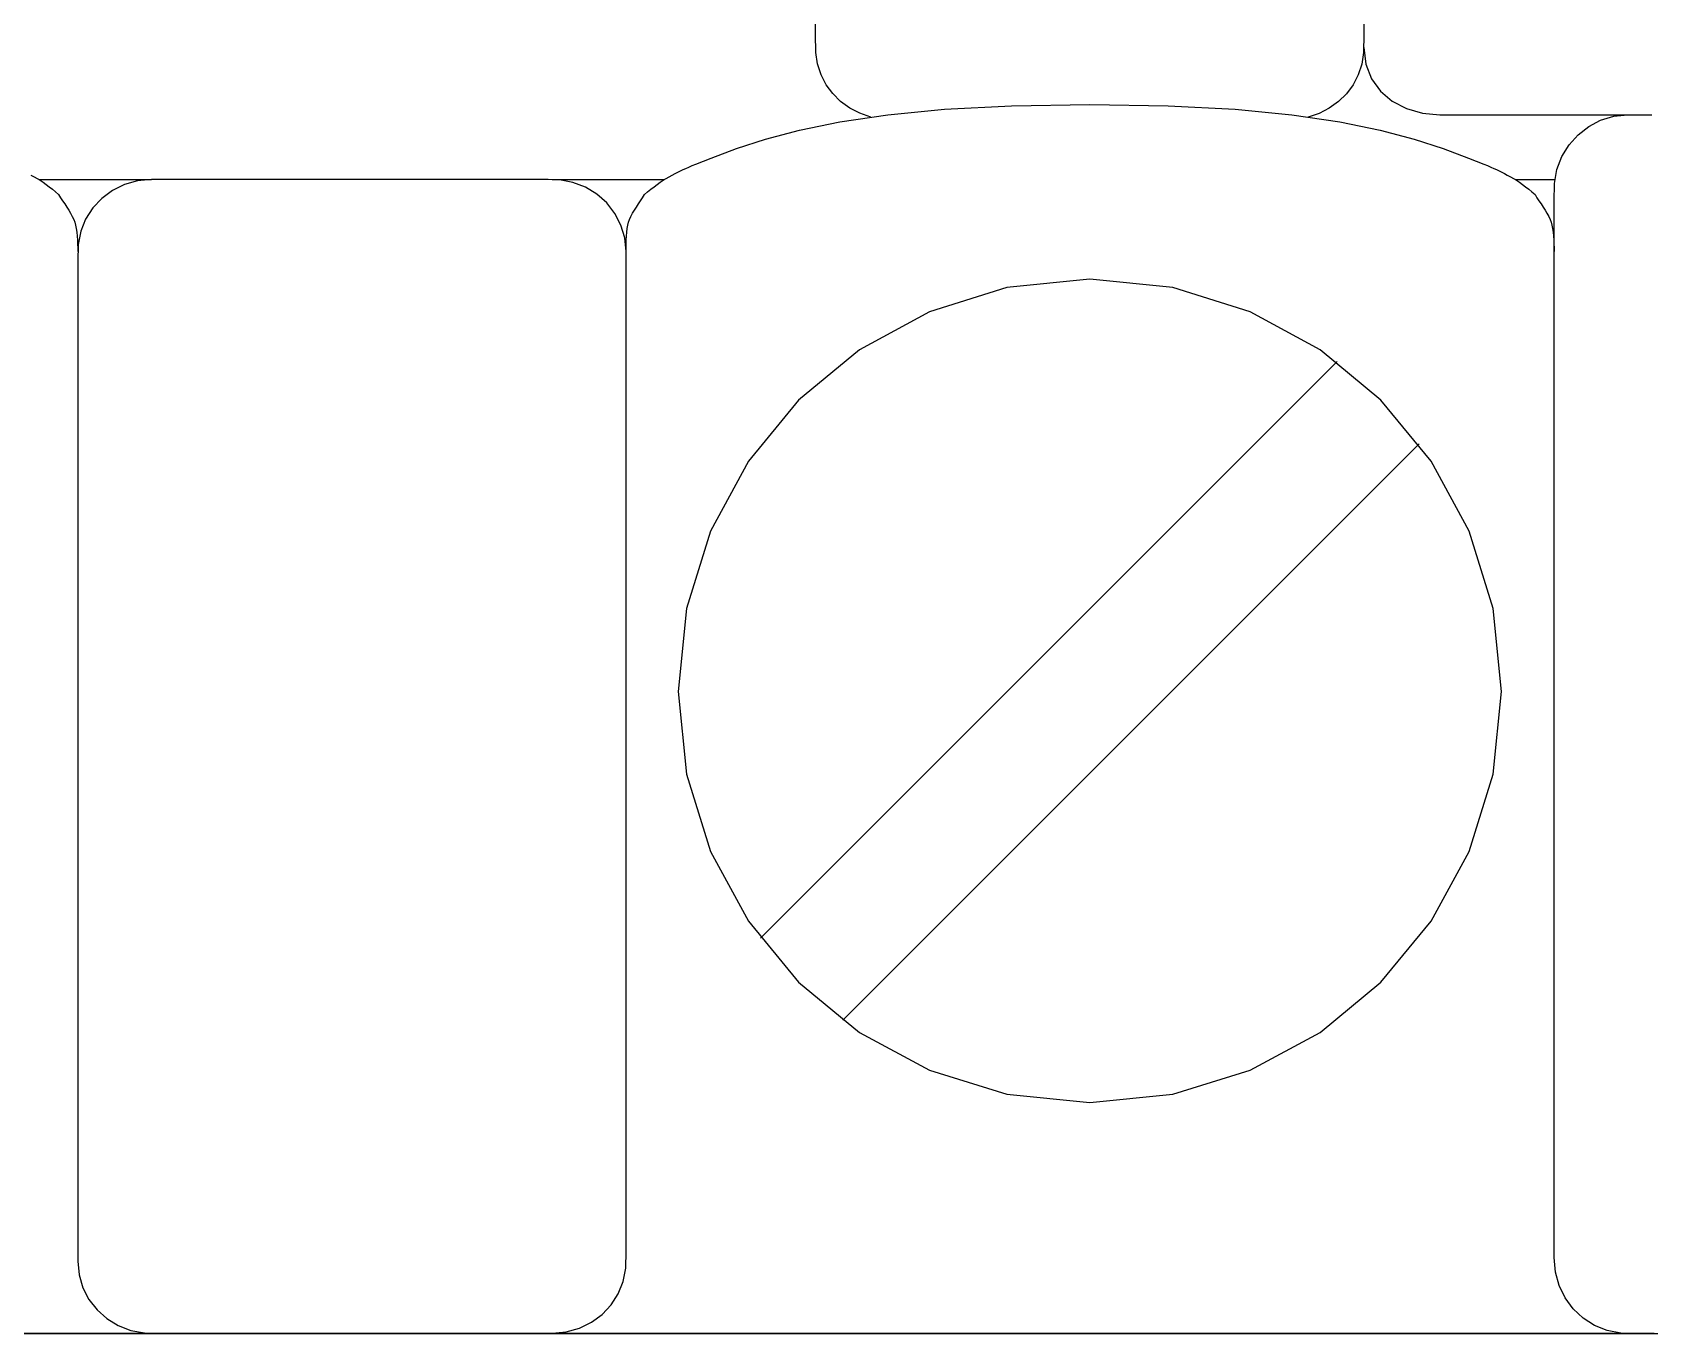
# Model space of a CAD drawing. Extents: x 1 to 47.7, y 0.2 to 35.
# Drawn here: x 30.941 to 31.599, y 9.221 to 9.75 of the extents above; entities that cross this region are included whole.
import ezdxf

# ---------------------------------------------------------------- set-up
doc = ezdxf.new("R2010")
doc.units = 0
doc.header["$MEASUREMENT"] = 0
for name, color, linetype in [('7_1__EMPTY_IO_BOARD_POSITI', 7, 'CONTINUOUS'), ('7_2___8__INDEPENDENT_INPUT', 7, 'CONTINUOUS'), ('7_3___8__OPTOISO_INDEPENDE', 7, 'CONTINUOUS'), ('7_4___24__OPTOISO_INDEPEND', 7, 'CONTINUOUS'), ('7_5___8__INDEPENDENT_INPUT', 7, 'CONTINUOUS'), ('7_6____8__INDEPENDENT_INPU', 7, 'CONTINUOUS'), ('7_7____8__OPTOISO_INDEPEND', 7, 'CONTINUOUS'), ('7_8____8__OPTOISO_INDEPEND', 7, 'CONTINUOUS')]:
    doc.layers.add(name, color=color, linetype=linetype)

msp = doc.modelspace()

# ---------------------------------------------------------------- linework, layer by layer
at = {"layer": '7_1__EMPTY_IO_BOARD_POSITI'}
msp.add_lwpolyline([(31.59914, 9.2212), (31.5565, 9.2212), (31.50965, 9.2212), (31.45876, 9.2212), (31.40398, 9.2212), (31.34547, 9.2212), (31.28336, 9.2212), (31.21783, 9.2212), (31.14901, 9.2212), (31.07707, 9.2212), (31.00216, 9.2212), (30.92443, 9.2212), (30.84403, 9.2212), (30.76111, 9.2212), (30.67583, 9.2212), (30.58835, 9.2212), (30.49881, 9.2212), (30.40737, 9.2212), (30.2194, 9.2212), (30.02565, 9.2212), (29.82736, 9.2212), (29.62574, 9.2212), (29.21744, 9.2212), (28.81054, 9.2212)], dxfattribs=at)
at = {"layer": '7_2___8__INDEPENDENT_INPUT'}
for points in [[(31.28195, 9.71544), (31.27751, 9.71694), (31.27342, 9.71906), (31.26974, 9.72174), (31.26653, 9.72494), (31.26385, 9.72858), (31.26176, 9.73261), (31.26032, 9.73698), (31.2596, 9.74161), (31.25953, 9.7491), (31.25953, 9.78134)], [(31.48238, 9.78134), (31.48238, 9.7491), (31.4823, 9.7416), (31.48158, 9.73694), (31.48013, 9.73256), (31.47802, 9.72852), (31.47531, 9.72487), (31.47206, 9.72168), (31.46834, 9.71901), (31.46421, 9.71691), (31.45973, 9.71544)], [(31.48238, 9.74369), (31.48319, 9.73693), (31.48552, 9.73098), (31.48916, 9.72592), (31.49394, 9.72184), (31.49967, 9.71883), (31.50617, 9.71696), (31.51325, 9.71632), (31.51749, 9.71632), (31.52841, 9.71632), (31.54334, 9.71632), (31.55961, 9.71632), (31.57454, 9.71632), (31.58546, 9.71632), (31.58969, 9.71632)], [(31.18253, 9.66077), (31.18254, 9.66227), (31.18256, 9.66384), (31.18261, 9.66544), (31.18269, 9.66704), (31.18281, 9.6686), (31.18298, 9.67009), (31.18321, 9.67146), (31.1835, 9.67268), (31.18392, 9.67383), (31.18452, 9.67507), (31.18521, 9.67633), (31.18596, 9.67759), (31.18677, 9.67886), (31.18761, 9.68013), (31.18845, 9.6814), (31.18928, 9.68266), (31.19007, 9.68391), (31.1913, 9.68506), (31.19261, 9.68613), (31.19389, 9.68712), (31.19515, 9.68805), (31.19639, 9.68892), (31.19762, 9.68973), (31.19885, 9.69048), (31.20008, 9.69119), (31.20132, 9.69186), (31.20249, 9.69247), (31.20358, 9.69303), (31.20464, 9.69356), (31.2057, 9.69407), (31.20681, 9.69458), (31.20801, 9.69511), (31.20934, 9.69567), (31.21084, 9.69629), (31.21715, 9.69877), (31.22743, 9.70258), (31.23922, 9.7064), (31.25304, 9.71006), (31.26942, 9.71342), (31.28888, 9.7163), (31.31195, 9.71856), (31.33915, 9.72004), (31.37101, 9.72056), (31.40287, 9.72004), (31.43007, 9.71856), (31.45314, 9.7163), (31.47259, 9.71342), (31.48897, 9.71006), (31.50279, 9.7064), (31.51457, 9.70258), (31.52485, 9.69877), (31.53117, 9.69629), (31.53267, 9.69567), (31.534, 9.69511), (31.53519, 9.69458), (31.5363, 9.69407), (31.53737, 9.69356), (31.53843, 9.69303), (31.53952, 9.69247), (31.54069, 9.69186), (31.54192, 9.69119), (31.54315, 9.69048), (31.54438, 9.68973), (31.54562, 9.68892), (31.54686, 9.68805), (31.54812, 9.68712), (31.5494, 9.68613), (31.55071, 9.68506), (31.55194, 9.68391), (31.55273, 9.68266), (31.55356, 9.6814), (31.5544, 9.68013), (31.55524, 9.67886), (31.55604, 9.67759), (31.5568, 9.67633), (31.55749, 9.67507), (31.55808, 9.67383), (31.55851, 9.67268), (31.55882, 9.67146), (31.55907, 9.67009), (31.55928, 9.6686), (31.55944, 9.66704), (31.55955, 9.66544), (31.55963, 9.66384), (31.55968, 9.66227), (31.55969, 9.66077)], [(31.6003, 9.22109), (31.5985, 9.22109), (31.5964, 9.22109), (31.59423, 9.22109), (31.59225, 9.22109), (31.59069, 9.22109), (31.58979, 9.22109), (31.58678, 9.22123), (31.58124, 9.22232), (31.57612, 9.22441), (31.57151, 9.22738), (31.56751, 9.23114), (31.56423, 9.23559), (31.56176, 9.24061), (31.56021, 9.24611), (31.55966, 9.25199), (31.55966, 9.26857), (31.55966, 9.31268), (31.55966, 9.37585), (31.55966, 9.4496), (31.55966, 9.52547), (31.55966, 9.59499), (31.55966, 9.64969), (31.55966, 9.6811), (31.5598, 9.6884), (31.56086, 9.6941), (31.56289, 9.69937), (31.56578, 9.70412), (31.56943, 9.70823), (31.57375, 9.71161), (31.57862, 9.71416), (31.58396, 9.71576), (31.58967, 9.71632), (31.59014, 9.71632), (31.5914, 9.71632), (31.5932, 9.71632), (31.59531, 9.71632), (31.59747, 9.71632), (31.59946, 9.71632)], [(30.94068, 9.69186), (30.94192, 9.69119), (30.94315, 9.69048), (30.94438, 9.68973), (30.94561, 9.68892), (30.94686, 9.68805), (30.94811, 9.68712), (30.9494, 9.68613), (30.95071, 9.68506), (30.95193, 9.68391), (30.95273, 9.68266), (30.95355, 9.6814), (30.9544, 9.68013), (30.95523, 9.67886), (30.95604, 9.67759), (30.9568, 9.67633), (30.95749, 9.67507), (30.95808, 9.67383), (30.9585, 9.67268), (30.95881, 9.67146), (30.95907, 9.67009), (30.95927, 9.6686), (30.95943, 9.66704), (30.95955, 9.66544), (30.95963, 9.66384), (30.95967, 9.66227), (30.95969, 9.66077)], [(30.94414, 9.69002), (30.98969, 9.69002)], [(31.15254, 9.69002), (31.19809, 9.69002)], [(31.5439, 9.69002), (31.55969, 9.69002)], [(31.23723, 9.38183), (31.4715, 9.6161)], [(31.27066, 9.34841), (31.50492, 9.58268)], [(28.9885, 9.22109), (29.2798, 9.22109), (29.57111, 9.22109), (29.85886, 9.22109), (30.00028, 9.22109), (30.13948, 9.22109), (30.276, 9.22109), (30.40941, 9.22109), (30.53925, 9.22109), (30.66509, 9.22109), (30.78646, 9.22109), (30.90295, 9.22109), (31.01408, 9.22109), (31.11943, 9.22109), (31.21854, 9.22109), (31.31096, 9.22109), (31.39627, 9.22109), (31.4361, 9.22109), (31.47399, 9.22109), (31.50988, 9.22109), (31.54371, 9.22109), (31.57542, 9.22109), (31.60496, 9.22109)]]:
    msp.add_lwpolyline(points, dxfattribs=at)
for points in [[(31.18253, 9.66077), (31.18199, 9.66634), (31.18044, 9.67154), (31.17797, 9.6763), (31.17468, 9.6805), (31.17069, 9.68406), (31.16608, 9.68688), (31.16096, 9.68885), (31.15543, 9.68988), (31.15092, 9.69002), (31.13912, 9.69002), (31.11857, 9.69002), (31.09245, 9.69002), (31.06394, 9.69002), (31.03623, 9.69002), (31.01249, 9.69002), (30.99592, 9.69002), (30.98969, 9.69002), (30.98399, 9.68949), (30.97865, 9.68798), (30.97377, 9.68557), (30.96946, 9.68237), (30.9658, 9.67848), (30.96291, 9.67398), (30.96088, 9.66899), (30.95982, 9.66359), (30.95969, 9.65668), (30.95969, 9.62695), (30.95969, 9.57518), (30.95969, 9.50938), (30.95969, 9.43756), (30.95969, 9.36775), (30.95969, 9.30796), (30.95969, 9.26621), (30.95969, 9.25051), (30.96023, 9.24495), (30.96178, 9.23974), (30.96426, 9.23499), (30.96754, 9.23078), (30.97154, 9.22722), (30.97615, 9.22441), (30.98127, 9.22243), (30.9868, 9.2214), (30.99131, 9.22127), (31.00311, 9.22127), (31.02367, 9.22127), (31.04979, 9.22127), (31.07829, 9.22127), (31.106, 9.22127), (31.12974, 9.22127), (31.14631, 9.22127), (31.15254, 9.22127), (31.15824, 9.22179), (31.16358, 9.22331), (31.16846, 9.22571), (31.17277, 9.22891), (31.17642, 9.23281), (31.17931, 9.2373), (31.18134, 9.24229), (31.1824, 9.24769), (31.18253, 9.2546), (31.18253, 9.28433), (31.18253, 9.3361), (31.18253, 9.4019), (31.18253, 9.47372), (31.18253, 9.54353), (31.18253, 9.60332), (31.18253, 9.64507)], [(31.20365, 9.48206), (31.20705, 9.44838), (31.2168, 9.41701), (31.23224, 9.38863), (31.25268, 9.36391), (31.27745, 9.34351), (31.30589, 9.32811), (31.33733, 9.31838), (31.37108, 9.31499), (31.40478, 9.31838), (31.43617, 9.32811), (31.46458, 9.34351), (31.48934, 9.36391), (31.50977, 9.38863), (31.52519, 9.41701), (31.53494, 9.44838), (31.53834, 9.48206), (31.53494, 9.51577), (31.52519, 9.54718), (31.50977, 9.57563), (31.48934, 9.60042), (31.46458, 9.62088), (31.43617, 9.63634), (31.40478, 9.64611), (31.37108, 9.64952), (31.33733, 9.64611), (31.30589, 9.63634), (31.27745, 9.62088), (31.25268, 9.60042), (31.23224, 9.57563), (31.2168, 9.54718), (31.20705, 9.51577)]]:
    msp.add_lwpolyline(points, close=True, dxfattribs=at)
at = {"layer": '7_3___8__OPTOISO_INDEPENDE'}
for points in [[(31.28195, 9.71544), (31.27751, 9.71694), (31.27342, 9.71906), (31.26974, 9.72174), (31.26653, 9.72494), (31.26385, 9.72858), (31.26176, 9.73261), (31.26032, 9.73698), (31.2596, 9.74161), (31.25953, 9.7491), (31.25953, 9.78134)], [(31.48238, 9.78134), (31.48238, 9.7491), (31.4823, 9.7416), (31.48158, 9.73694), (31.48013, 9.73256), (31.47802, 9.72852), (31.47531, 9.72487), (31.47206, 9.72168), (31.46834, 9.71901), (31.46421, 9.71691), (31.45973, 9.71544)], [(31.48238, 9.74369), (31.48319, 9.73693), (31.48552, 9.73098), (31.48916, 9.72592), (31.49394, 9.72184), (31.49967, 9.71883), (31.50617, 9.71696), (31.51325, 9.71632), (31.51749, 9.71632), (31.52841, 9.71632), (31.54334, 9.71632), (31.55961, 9.71632), (31.57454, 9.71632), (31.58546, 9.71632), (31.58969, 9.71632)], [(31.18253, 9.66077), (31.18254, 9.66227), (31.18256, 9.66384), (31.18261, 9.66544), (31.18269, 9.66704), (31.18281, 9.6686), (31.18298, 9.67009), (31.18321, 9.67146), (31.1835, 9.67268), (31.18392, 9.67383), (31.18452, 9.67507), (31.18521, 9.67633), (31.18596, 9.67759), (31.18677, 9.67886), (31.18761, 9.68013), (31.18845, 9.6814), (31.18928, 9.68266), (31.19007, 9.68391), (31.1913, 9.68506), (31.19261, 9.68613), (31.19389, 9.68712), (31.19515, 9.68805), (31.19639, 9.68892), (31.19762, 9.68973), (31.19885, 9.69048), (31.20008, 9.69119), (31.20132, 9.69186), (31.20249, 9.69247), (31.20358, 9.69303), (31.20464, 9.69356), (31.2057, 9.69407), (31.20681, 9.69458), (31.20801, 9.69511), (31.20934, 9.69567), (31.21084, 9.69629), (31.21715, 9.69877), (31.22743, 9.70258), (31.23922, 9.7064), (31.25304, 9.71006), (31.26942, 9.71342), (31.28888, 9.7163), (31.31195, 9.71856), (31.33915, 9.72004), (31.37101, 9.72056), (31.40287, 9.72004), (31.43007, 9.71856), (31.45314, 9.7163), (31.47259, 9.71342), (31.48897, 9.71006), (31.50279, 9.7064), (31.51457, 9.70258), (31.52485, 9.69877), (31.53117, 9.69629), (31.53267, 9.69567), (31.534, 9.69511), (31.53519, 9.69458), (31.5363, 9.69407), (31.53737, 9.69356), (31.53843, 9.69303), (31.53952, 9.69247), (31.54069, 9.69186), (31.54192, 9.69119), (31.54315, 9.69048), (31.54438, 9.68973), (31.54562, 9.68892), (31.54686, 9.68805), (31.54812, 9.68712), (31.5494, 9.68613), (31.55071, 9.68506), (31.55194, 9.68391), (31.55273, 9.68266), (31.55356, 9.6814), (31.5544, 9.68013), (31.55524, 9.67886), (31.55604, 9.67759), (31.5568, 9.67633), (31.55749, 9.67507), (31.55808, 9.67383), (31.55851, 9.67268), (31.55882, 9.67146), (31.55907, 9.67009), (31.55928, 9.6686), (31.55944, 9.66704), (31.55955, 9.66544), (31.55963, 9.66384), (31.55968, 9.66227), (31.55969, 9.66077)], [(31.6003, 9.22109), (31.5985, 9.22109), (31.5964, 9.22109), (31.59423, 9.22109), (31.59225, 9.22109), (31.59069, 9.22109), (31.58979, 9.22109), (31.58678, 9.22123), (31.58124, 9.22232), (31.57612, 9.22441), (31.57151, 9.22738), (31.56751, 9.23114), (31.56423, 9.23559), (31.56176, 9.24061), (31.56021, 9.24611), (31.55966, 9.25199), (31.55966, 9.26857), (31.55966, 9.31268), (31.55966, 9.37585), (31.55966, 9.4496), (31.55966, 9.52547), (31.55966, 9.59499), (31.55966, 9.64969), (31.55966, 9.6811), (31.5598, 9.6884), (31.56086, 9.6941), (31.56289, 9.69937), (31.56578, 9.70412), (31.56943, 9.70823), (31.57375, 9.71161), (31.57862, 9.71416), (31.58396, 9.71576), (31.58967, 9.71632), (31.59014, 9.71632), (31.5914, 9.71632), (31.5932, 9.71632), (31.59531, 9.71632), (31.59747, 9.71632), (31.59946, 9.71632)], [(30.94068, 9.69186), (30.94192, 9.69119), (30.94315, 9.69048), (30.94438, 9.68973), (30.94561, 9.68892), (30.94686, 9.68805), (30.94811, 9.68712), (30.9494, 9.68613), (30.95071, 9.68506), (30.95193, 9.68391), (30.95273, 9.68266), (30.95355, 9.6814), (30.9544, 9.68013), (30.95523, 9.67886), (30.95604, 9.67759), (30.9568, 9.67633), (30.95749, 9.67507), (30.95808, 9.67383), (30.9585, 9.67268), (30.95881, 9.67146), (30.95907, 9.67009), (30.95927, 9.6686), (30.95943, 9.66704), (30.95955, 9.66544), (30.95963, 9.66384), (30.95967, 9.66227), (30.95969, 9.66077)], [(30.94414, 9.69002), (30.98969, 9.69002)], [(31.15254, 9.69002), (31.19809, 9.69002)], [(31.5439, 9.69002), (31.55969, 9.69002)], [(31.23723, 9.38183), (31.4715, 9.6161)], [(31.27066, 9.34841), (31.50492, 9.58268)], [(28.9885, 9.22109), (29.2798, 9.22109), (29.57111, 9.22109), (29.85886, 9.22109), (30.00028, 9.22109), (30.13948, 9.22109), (30.276, 9.22109), (30.40941, 9.22109), (30.53925, 9.22109), (30.66509, 9.22109), (30.78646, 9.22109), (30.90295, 9.22109), (31.01408, 9.22109), (31.11943, 9.22109), (31.21854, 9.22109), (31.31096, 9.22109), (31.39627, 9.22109), (31.4361, 9.22109), (31.47399, 9.22109), (31.50988, 9.22109), (31.54371, 9.22109), (31.57542, 9.22109), (31.60496, 9.22109)]]:
    msp.add_lwpolyline(points, dxfattribs=at)
for points in [[(31.18253, 9.66077), (31.18199, 9.66634), (31.18044, 9.67154), (31.17797, 9.6763), (31.17468, 9.6805), (31.17069, 9.68406), (31.16608, 9.68688), (31.16096, 9.68885), (31.15543, 9.68988), (31.15092, 9.69002), (31.13912, 9.69002), (31.11857, 9.69002), (31.09245, 9.69002), (31.06394, 9.69002), (31.03623, 9.69002), (31.01249, 9.69002), (30.99592, 9.69002), (30.98969, 9.69002), (30.98399, 9.68949), (30.97865, 9.68798), (30.97377, 9.68557), (30.96946, 9.68237), (30.9658, 9.67848), (30.96291, 9.67398), (30.96088, 9.66899), (30.95982, 9.66359), (30.95969, 9.65668), (30.95969, 9.62695), (30.95969, 9.57518), (30.95969, 9.50938), (30.95969, 9.43756), (30.95969, 9.36775), (30.95969, 9.30796), (30.95969, 9.26621), (30.95969, 9.25051), (30.96023, 9.24495), (30.96178, 9.23974), (30.96426, 9.23499), (30.96754, 9.23078), (30.97154, 9.22722), (30.97615, 9.22441), (30.98127, 9.22243), (30.9868, 9.2214), (30.99131, 9.22127), (31.00311, 9.22127), (31.02367, 9.22127), (31.04979, 9.22127), (31.07829, 9.22127), (31.106, 9.22127), (31.12974, 9.22127), (31.14631, 9.22127), (31.15254, 9.22127), (31.15824, 9.22179), (31.16358, 9.22331), (31.16846, 9.22571), (31.17277, 9.22891), (31.17642, 9.23281), (31.17931, 9.2373), (31.18134, 9.24229), (31.1824, 9.24769), (31.18253, 9.2546), (31.18253, 9.28433), (31.18253, 9.3361), (31.18253, 9.4019), (31.18253, 9.47372), (31.18253, 9.54353), (31.18253, 9.60332), (31.18253, 9.64507)], [(31.20365, 9.48206), (31.20705, 9.44838), (31.2168, 9.41701), (31.23224, 9.38863), (31.25268, 9.36391), (31.27745, 9.34351), (31.30589, 9.32811), (31.33733, 9.31838), (31.37108, 9.31499), (31.40478, 9.31838), (31.43617, 9.32811), (31.46458, 9.34351), (31.48934, 9.36391), (31.50977, 9.38863), (31.52519, 9.41701), (31.53494, 9.44838), (31.53834, 9.48206), (31.53494, 9.51577), (31.52519, 9.54718), (31.50977, 9.57563), (31.48934, 9.60042), (31.46458, 9.62088), (31.43617, 9.63634), (31.40478, 9.64611), (31.37108, 9.64952), (31.33733, 9.64611), (31.30589, 9.63634), (31.27745, 9.62088), (31.25268, 9.60042), (31.23224, 9.57563), (31.2168, 9.54718), (31.20705, 9.51577)]]:
    msp.add_lwpolyline(points, close=True, dxfattribs=at)
at = {"layer": '7_4___24__OPTOISO_INDEPEND'}
for points in [[(31.28195, 9.71544), (31.27751, 9.71694), (31.27342, 9.71906), (31.26974, 9.72174), (31.26653, 9.72494), (31.26385, 9.72858), (31.26176, 9.73261), (31.26032, 9.73698), (31.2596, 9.74161), (31.25953, 9.7491), (31.25953, 9.78134)], [(31.48238, 9.78134), (31.48238, 9.7491), (31.4823, 9.7416), (31.48158, 9.73694), (31.48013, 9.73256), (31.47802, 9.72852), (31.47531, 9.72487), (31.47206, 9.72168), (31.46834, 9.71901), (31.46421, 9.71691), (31.45973, 9.71544)], [(31.48238, 9.74369), (31.48319, 9.73693), (31.48552, 9.73098), (31.48916, 9.72592), (31.49394, 9.72184), (31.49967, 9.71883), (31.50617, 9.71696), (31.51325, 9.71632), (31.51749, 9.71632), (31.52841, 9.71632), (31.54334, 9.71632), (31.55961, 9.71632), (31.57454, 9.71632), (31.58546, 9.71632), (31.58969, 9.71632)], [(31.18253, 9.66077), (31.18254, 9.66227), (31.18256, 9.66384), (31.18261, 9.66544), (31.18269, 9.66704), (31.18281, 9.6686), (31.18298, 9.67009), (31.18321, 9.67146), (31.1835, 9.67268), (31.18392, 9.67383), (31.18452, 9.67507), (31.18521, 9.67633), (31.18596, 9.67759), (31.18677, 9.67886), (31.18761, 9.68013), (31.18845, 9.6814), (31.18928, 9.68266), (31.19007, 9.68391), (31.1913, 9.68506), (31.19261, 9.68613), (31.19389, 9.68712), (31.19515, 9.68805), (31.19639, 9.68892), (31.19762, 9.68973), (31.19885, 9.69048), (31.20008, 9.69119), (31.20132, 9.69186), (31.20249, 9.69247), (31.20358, 9.69303), (31.20464, 9.69356), (31.2057, 9.69407), (31.20681, 9.69458), (31.20801, 9.69511), (31.20934, 9.69567), (31.21084, 9.69629), (31.21715, 9.69877), (31.22743, 9.70258), (31.23922, 9.7064), (31.25304, 9.71006), (31.26942, 9.71342), (31.28888, 9.7163), (31.31195, 9.71856), (31.33915, 9.72004), (31.37101, 9.72056), (31.40287, 9.72004), (31.43007, 9.71856), (31.45314, 9.7163), (31.47259, 9.71342), (31.48897, 9.71006), (31.50279, 9.7064), (31.51457, 9.70258), (31.52485, 9.69877), (31.53117, 9.69629), (31.53267, 9.69567), (31.534, 9.69511), (31.53519, 9.69458), (31.5363, 9.69407), (31.53737, 9.69356), (31.53843, 9.69303), (31.53952, 9.69247), (31.54069, 9.69186), (31.54192, 9.69119), (31.54315, 9.69048), (31.54438, 9.68973), (31.54562, 9.68892), (31.54686, 9.68805), (31.54812, 9.68712), (31.5494, 9.68613), (31.55071, 9.68506), (31.55194, 9.68391), (31.55273, 9.68266), (31.55356, 9.6814), (31.5544, 9.68013), (31.55524, 9.67886), (31.55604, 9.67759), (31.5568, 9.67633), (31.55749, 9.67507), (31.55808, 9.67383), (31.55851, 9.67268), (31.55882, 9.67146), (31.55907, 9.67009), (31.55928, 9.6686), (31.55944, 9.66704), (31.55955, 9.66544), (31.55963, 9.66384), (31.55968, 9.66227), (31.55969, 9.66077)], [(31.6003, 9.22109), (31.5985, 9.22109), (31.5964, 9.22109), (31.59423, 9.22109), (31.59225, 9.22109), (31.59069, 9.22109), (31.58979, 9.22109), (31.58678, 9.22123), (31.58124, 9.22232), (31.57612, 9.22441), (31.57151, 9.22738), (31.56751, 9.23114), (31.56423, 9.23559), (31.56176, 9.24061), (31.56021, 9.24611), (31.55966, 9.25199), (31.55966, 9.26857), (31.55966, 9.31268), (31.55966, 9.37585), (31.55966, 9.4496), (31.55966, 9.52547), (31.55966, 9.59499), (31.55966, 9.64969), (31.55966, 9.6811), (31.5598, 9.6884), (31.56086, 9.6941), (31.56289, 9.69937), (31.56578, 9.70412), (31.56943, 9.70823), (31.57375, 9.71161), (31.57862, 9.71416), (31.58396, 9.71576), (31.58967, 9.71632), (31.59014, 9.71632), (31.5914, 9.71632), (31.5932, 9.71632), (31.59531, 9.71632), (31.59747, 9.71632), (31.59946, 9.71632)], [(30.94068, 9.69186), (30.94192, 9.69119), (30.94315, 9.69048), (30.94438, 9.68973), (30.94561, 9.68892), (30.94686, 9.68805), (30.94811, 9.68712), (30.9494, 9.68613), (30.95071, 9.68506), (30.95193, 9.68391), (30.95273, 9.68266), (30.95355, 9.6814), (30.9544, 9.68013), (30.95523, 9.67886), (30.95604, 9.67759), (30.9568, 9.67633), (30.95749, 9.67507), (30.95808, 9.67383), (30.9585, 9.67268), (30.95881, 9.67146), (30.95907, 9.67009), (30.95927, 9.6686), (30.95943, 9.66704), (30.95955, 9.66544), (30.95963, 9.66384), (30.95967, 9.66227), (30.95969, 9.66077)], [(30.94414, 9.69002), (30.98969, 9.69002)], [(31.15254, 9.69002), (31.19809, 9.69002)], [(31.5439, 9.69002), (31.55969, 9.69002)], [(31.23723, 9.38183), (31.4715, 9.6161)], [(31.27066, 9.34841), (31.50492, 9.58268)], [(28.9885, 9.22109), (29.2798, 9.22109), (29.57111, 9.22109), (29.85886, 9.22109), (30.00028, 9.22109), (30.13948, 9.22109), (30.276, 9.22109), (30.40941, 9.22109), (30.53925, 9.22109), (30.66509, 9.22109), (30.78646, 9.22109), (30.90295, 9.22109), (31.01408, 9.22109), (31.11943, 9.22109), (31.21854, 9.22109), (31.31096, 9.22109), (31.39627, 9.22109), (31.4361, 9.22109), (31.47399, 9.22109), (31.50988, 9.22109), (31.54371, 9.22109), (31.57542, 9.22109), (31.60496, 9.22109)]]:
    msp.add_lwpolyline(points, dxfattribs=at)
for points in [[(31.18253, 9.66077), (31.18199, 9.66634), (31.18044, 9.67154), (31.17797, 9.6763), (31.17468, 9.6805), (31.17069, 9.68406), (31.16608, 9.68688), (31.16096, 9.68885), (31.15543, 9.68988), (31.15092, 9.69002), (31.13912, 9.69002), (31.11857, 9.69002), (31.09245, 9.69002), (31.06394, 9.69002), (31.03623, 9.69002), (31.01249, 9.69002), (30.99592, 9.69002), (30.98969, 9.69002), (30.98399, 9.68949), (30.97865, 9.68798), (30.97377, 9.68557), (30.96946, 9.68237), (30.9658, 9.67848), (30.96291, 9.67398), (30.96088, 9.66899), (30.95982, 9.66359), (30.95969, 9.65668), (30.95969, 9.62695), (30.95969, 9.57518), (30.95969, 9.50938), (30.95969, 9.43756), (30.95969, 9.36775), (30.95969, 9.30796), (30.95969, 9.26621), (30.95969, 9.25051), (30.96023, 9.24495), (30.96178, 9.23974), (30.96426, 9.23499), (30.96754, 9.23078), (30.97154, 9.22722), (30.97615, 9.22441), (30.98127, 9.22243), (30.9868, 9.2214), (30.99131, 9.22127), (31.00311, 9.22127), (31.02367, 9.22127), (31.04979, 9.22127), (31.07829, 9.22127), (31.106, 9.22127), (31.12974, 9.22127), (31.14631, 9.22127), (31.15254, 9.22127), (31.15824, 9.22179), (31.16358, 9.22331), (31.16846, 9.22571), (31.17277, 9.22891), (31.17642, 9.23281), (31.17931, 9.2373), (31.18134, 9.24229), (31.1824, 9.24769), (31.18253, 9.2546), (31.18253, 9.28433), (31.18253, 9.3361), (31.18253, 9.4019), (31.18253, 9.47372), (31.18253, 9.54353), (31.18253, 9.60332), (31.18253, 9.64507)], [(31.20365, 9.48206), (31.20705, 9.44838), (31.2168, 9.41701), (31.23224, 9.38863), (31.25268, 9.36391), (31.27745, 9.34351), (31.30589, 9.32811), (31.33733, 9.31838), (31.37108, 9.31499), (31.40478, 9.31838), (31.43617, 9.32811), (31.46458, 9.34351), (31.48934, 9.36391), (31.50977, 9.38863), (31.52519, 9.41701), (31.53494, 9.44838), (31.53834, 9.48206), (31.53494, 9.51577), (31.52519, 9.54718), (31.50977, 9.57563), (31.48934, 9.60042), (31.46458, 9.62088), (31.43617, 9.63634), (31.40478, 9.64611), (31.37108, 9.64952), (31.33733, 9.64611), (31.30589, 9.63634), (31.27745, 9.62088), (31.25268, 9.60042), (31.23224, 9.57563), (31.2168, 9.54718), (31.20705, 9.51577)]]:
    msp.add_lwpolyline(points, close=True, dxfattribs=at)
at = {"layer": '7_5___8__INDEPENDENT_INPUT'}
for points in [[(31.28195, 9.71544), (31.27751, 9.71694), (31.27342, 9.71906), (31.26974, 9.72174), (31.26653, 9.72494), (31.26385, 9.72858), (31.26176, 9.73261), (31.26032, 9.73698), (31.2596, 9.74161), (31.25953, 9.7491), (31.25953, 9.78134)], [(31.48238, 9.78134), (31.48238, 9.7491), (31.4823, 9.7416), (31.48158, 9.73694), (31.48013, 9.73256), (31.47802, 9.72852), (31.47531, 9.72487), (31.47206, 9.72168), (31.46834, 9.71901), (31.46421, 9.71691), (31.45973, 9.71544)], [(31.48238, 9.74369), (31.48319, 9.73693), (31.48552, 9.73098), (31.48916, 9.72592), (31.49394, 9.72184), (31.49967, 9.71883), (31.50617, 9.71696), (31.51325, 9.71632), (31.51749, 9.71632), (31.52841, 9.71632), (31.54334, 9.71632), (31.55961, 9.71632), (31.57454, 9.71632), (31.58546, 9.71632), (31.58969, 9.71632)], [(31.18253, 9.66077), (31.18254, 9.66227), (31.18256, 9.66384), (31.18261, 9.66544), (31.18269, 9.66704), (31.18281, 9.6686), (31.18298, 9.67009), (31.18321, 9.67146), (31.1835, 9.67268), (31.18392, 9.67383), (31.18452, 9.67507), (31.18521, 9.67633), (31.18596, 9.67759), (31.18677, 9.67886), (31.18761, 9.68013), (31.18845, 9.6814), (31.18928, 9.68266), (31.19007, 9.68391), (31.1913, 9.68506), (31.19261, 9.68613), (31.19389, 9.68712), (31.19515, 9.68805), (31.19639, 9.68892), (31.19762, 9.68973), (31.19885, 9.69048), (31.20008, 9.69119), (31.20132, 9.69186), (31.20249, 9.69247), (31.20358, 9.69303), (31.20464, 9.69356), (31.2057, 9.69407), (31.20681, 9.69458), (31.20801, 9.69511), (31.20934, 9.69567), (31.21084, 9.69629), (31.21715, 9.69877), (31.22743, 9.70258), (31.23922, 9.7064), (31.25304, 9.71006), (31.26942, 9.71342), (31.28888, 9.7163), (31.31195, 9.71856), (31.33915, 9.72004), (31.37101, 9.72056), (31.40287, 9.72004), (31.43007, 9.71856), (31.45314, 9.7163), (31.47259, 9.71342), (31.48897, 9.71006), (31.50279, 9.7064), (31.51457, 9.70258), (31.52485, 9.69877), (31.53117, 9.69629), (31.53267, 9.69567), (31.534, 9.69511), (31.53519, 9.69458), (31.5363, 9.69407), (31.53737, 9.69356), (31.53843, 9.69303), (31.53952, 9.69247), (31.54069, 9.69186), (31.54192, 9.69119), (31.54315, 9.69048), (31.54438, 9.68973), (31.54562, 9.68892), (31.54686, 9.68805), (31.54812, 9.68712), (31.5494, 9.68613), (31.55071, 9.68506), (31.55194, 9.68391), (31.55273, 9.68266), (31.55356, 9.6814), (31.5544, 9.68013), (31.55524, 9.67886), (31.55604, 9.67759), (31.5568, 9.67633), (31.55749, 9.67507), (31.55808, 9.67383), (31.55851, 9.67268), (31.55882, 9.67146), (31.55907, 9.67009), (31.55928, 9.6686), (31.55944, 9.66704), (31.55955, 9.66544), (31.55963, 9.66384), (31.55968, 9.66227), (31.55969, 9.66077)], [(31.6003, 9.22109), (31.5985, 9.22109), (31.5964, 9.22109), (31.59423, 9.22109), (31.59225, 9.22109), (31.59069, 9.22109), (31.58979, 9.22109), (31.58678, 9.22123), (31.58124, 9.22232), (31.57612, 9.22441), (31.57151, 9.22738), (31.56751, 9.23114), (31.56423, 9.23559), (31.56176, 9.24061), (31.56021, 9.24611), (31.55966, 9.25199), (31.55966, 9.26857), (31.55966, 9.31268), (31.55966, 9.37585), (31.55966, 9.4496), (31.55966, 9.52547), (31.55966, 9.59499), (31.55966, 9.64969), (31.55966, 9.6811), (31.5598, 9.6884), (31.56086, 9.6941), (31.56289, 9.69937), (31.56578, 9.70412), (31.56943, 9.70823), (31.57375, 9.71161), (31.57862, 9.71416), (31.58396, 9.71576), (31.58967, 9.71632), (31.59014, 9.71632), (31.5914, 9.71632), (31.5932, 9.71632), (31.59531, 9.71632), (31.59747, 9.71632), (31.59946, 9.71632)], [(30.94068, 9.69186), (30.94192, 9.69119), (30.94315, 9.69048), (30.94438, 9.68973), (30.94561, 9.68892), (30.94686, 9.68805), (30.94811, 9.68712), (30.9494, 9.68613), (30.95071, 9.68506), (30.95193, 9.68391), (30.95273, 9.68266), (30.95355, 9.6814), (30.9544, 9.68013), (30.95523, 9.67886), (30.95604, 9.67759), (30.9568, 9.67633), (30.95749, 9.67507), (30.95808, 9.67383), (30.9585, 9.67268), (30.95881, 9.67146), (30.95907, 9.67009), (30.95927, 9.6686), (30.95943, 9.66704), (30.95955, 9.66544), (30.95963, 9.66384), (30.95967, 9.66227), (30.95969, 9.66077)], [(30.94414, 9.69002), (30.98969, 9.69002)], [(31.15254, 9.69002), (31.19809, 9.69002)], [(31.5439, 9.69002), (31.55969, 9.69002)], [(31.23723, 9.38183), (31.4715, 9.6161)], [(31.27066, 9.34841), (31.50492, 9.58268)], [(28.9885, 9.22109), (29.2798, 9.22109), (29.57111, 9.22109), (29.85886, 9.22109), (30.00028, 9.22109), (30.13948, 9.22109), (30.276, 9.22109), (30.40941, 9.22109), (30.53925, 9.22109), (30.66509, 9.22109), (30.78646, 9.22109), (30.90295, 9.22109), (31.01408, 9.22109), (31.11943, 9.22109), (31.21854, 9.22109), (31.31096, 9.22109), (31.39627, 9.22109), (31.4361, 9.22109), (31.47399, 9.22109), (31.50988, 9.22109), (31.54371, 9.22109), (31.57542, 9.22109), (31.60496, 9.22109)]]:
    msp.add_lwpolyline(points, dxfattribs=at)
for points in [[(31.18253, 9.66077), (31.18199, 9.66634), (31.18044, 9.67154), (31.17797, 9.6763), (31.17468, 9.6805), (31.17069, 9.68406), (31.16608, 9.68688), (31.16096, 9.68885), (31.15543, 9.68988), (31.15092, 9.69002), (31.13912, 9.69002), (31.11857, 9.69002), (31.09245, 9.69002), (31.06394, 9.69002), (31.03623, 9.69002), (31.01249, 9.69002), (30.99592, 9.69002), (30.98969, 9.69002), (30.98399, 9.68949), (30.97865, 9.68798), (30.97377, 9.68557), (30.96946, 9.68237), (30.9658, 9.67848), (30.96291, 9.67398), (30.96088, 9.66899), (30.95982, 9.66359), (30.95969, 9.65668), (30.95969, 9.62695), (30.95969, 9.57518), (30.95969, 9.50938), (30.95969, 9.43756), (30.95969, 9.36775), (30.95969, 9.30796), (30.95969, 9.26621), (30.95969, 9.25051), (30.96023, 9.24495), (30.96178, 9.23974), (30.96426, 9.23499), (30.96754, 9.23078), (30.97154, 9.22722), (30.97615, 9.22441), (30.98127, 9.22243), (30.9868, 9.2214), (30.99131, 9.22127), (31.00311, 9.22127), (31.02367, 9.22127), (31.04979, 9.22127), (31.07829, 9.22127), (31.106, 9.22127), (31.12974, 9.22127), (31.14631, 9.22127), (31.15254, 9.22127), (31.15824, 9.22179), (31.16358, 9.22331), (31.16846, 9.22571), (31.17277, 9.22891), (31.17642, 9.23281), (31.17931, 9.2373), (31.18134, 9.24229), (31.1824, 9.24769), (31.18253, 9.2546), (31.18253, 9.28433), (31.18253, 9.3361), (31.18253, 9.4019), (31.18253, 9.47372), (31.18253, 9.54353), (31.18253, 9.60332), (31.18253, 9.64507)], [(31.20365, 9.48206), (31.20705, 9.44838), (31.2168, 9.41701), (31.23224, 9.38863), (31.25268, 9.36391), (31.27745, 9.34351), (31.30589, 9.32811), (31.33733, 9.31838), (31.37108, 9.31499), (31.40478, 9.31838), (31.43617, 9.32811), (31.46458, 9.34351), (31.48934, 9.36391), (31.50977, 9.38863), (31.52519, 9.41701), (31.53494, 9.44838), (31.53834, 9.48206), (31.53494, 9.51577), (31.52519, 9.54718), (31.50977, 9.57563), (31.48934, 9.60042), (31.46458, 9.62088), (31.43617, 9.63634), (31.40478, 9.64611), (31.37108, 9.64952), (31.33733, 9.64611), (31.30589, 9.63634), (31.27745, 9.62088), (31.25268, 9.60042), (31.23224, 9.57563), (31.2168, 9.54718), (31.20705, 9.51577)]]:
    msp.add_lwpolyline(points, close=True, dxfattribs=at)
at = {"layer": '7_6____8__INDEPENDENT_INPU'}
for points in [[(31.28195, 9.71544), (31.27751, 9.71694), (31.27342, 9.71906), (31.26974, 9.72174), (31.26653, 9.72494), (31.26385, 9.72858), (31.26176, 9.73261), (31.26032, 9.73698), (31.2596, 9.74161), (31.25953, 9.7491), (31.25953, 9.78134)], [(31.48238, 9.78134), (31.48238, 9.7491), (31.4823, 9.7416), (31.48158, 9.73694), (31.48013, 9.73256), (31.47802, 9.72852), (31.47531, 9.72487), (31.47206, 9.72168), (31.46834, 9.71901), (31.46421, 9.71691), (31.45973, 9.71544)], [(31.48238, 9.74369), (31.48319, 9.73693), (31.48552, 9.73098), (31.48916, 9.72592), (31.49394, 9.72184), (31.49967, 9.71883), (31.50617, 9.71696), (31.51325, 9.71632), (31.51749, 9.71632), (31.52841, 9.71632), (31.54334, 9.71632), (31.55961, 9.71632), (31.57454, 9.71632), (31.58546, 9.71632), (31.58969, 9.71632)], [(31.18253, 9.66077), (31.18254, 9.66227), (31.18256, 9.66384), (31.18261, 9.66544), (31.18269, 9.66704), (31.18281, 9.6686), (31.18298, 9.67009), (31.18321, 9.67146), (31.1835, 9.67268), (31.18392, 9.67383), (31.18452, 9.67507), (31.18521, 9.67633), (31.18596, 9.67759), (31.18677, 9.67886), (31.18761, 9.68013), (31.18845, 9.6814), (31.18928, 9.68266), (31.19007, 9.68391), (31.1913, 9.68506), (31.19261, 9.68613), (31.19389, 9.68712), (31.19515, 9.68805), (31.19639, 9.68892), (31.19762, 9.68973), (31.19885, 9.69048), (31.20008, 9.69119), (31.20132, 9.69186), (31.20249, 9.69247), (31.20358, 9.69303), (31.20464, 9.69356), (31.2057, 9.69407), (31.20681, 9.69458), (31.20801, 9.69511), (31.20934, 9.69567), (31.21084, 9.69629), (31.21715, 9.69877), (31.22743, 9.70258), (31.23922, 9.7064), (31.25304, 9.71006), (31.26942, 9.71342), (31.28888, 9.7163), (31.31195, 9.71856), (31.33915, 9.72004), (31.37101, 9.72056), (31.40287, 9.72004), (31.43007, 9.71856), (31.45314, 9.7163), (31.47259, 9.71342), (31.48897, 9.71006), (31.50279, 9.7064), (31.51457, 9.70258), (31.52485, 9.69877), (31.53117, 9.69629), (31.53267, 9.69567), (31.534, 9.69511), (31.53519, 9.69458), (31.5363, 9.69407), (31.53737, 9.69356), (31.53843, 9.69303), (31.53952, 9.69247), (31.54069, 9.69186), (31.54192, 9.69119), (31.54315, 9.69048), (31.54438, 9.68973), (31.54562, 9.68892), (31.54686, 9.68805), (31.54812, 9.68712), (31.5494, 9.68613), (31.55071, 9.68506), (31.55194, 9.68391), (31.55273, 9.68266), (31.55356, 9.6814), (31.5544, 9.68013), (31.55524, 9.67886), (31.55604, 9.67759), (31.5568, 9.67633), (31.55749, 9.67507), (31.55808, 9.67383), (31.55851, 9.67268), (31.55882, 9.67146), (31.55907, 9.67009), (31.55928, 9.6686), (31.55944, 9.66704), (31.55955, 9.66544), (31.55963, 9.66384), (31.55968, 9.66227), (31.55969, 9.66077)], [(31.6003, 9.22109), (31.5985, 9.22109), (31.5964, 9.22109), (31.59423, 9.22109), (31.59225, 9.22109), (31.59069, 9.22109), (31.58979, 9.22109), (31.58678, 9.22123), (31.58124, 9.22232), (31.57612, 9.22441), (31.57151, 9.22738), (31.56751, 9.23114), (31.56423, 9.23559), (31.56176, 9.24061), (31.56021, 9.24611), (31.55966, 9.25199), (31.55966, 9.26857), (31.55966, 9.31268), (31.55966, 9.37585), (31.55966, 9.4496), (31.55966, 9.52547), (31.55966, 9.59499), (31.55966, 9.64969), (31.55966, 9.6811), (31.5598, 9.6884), (31.56086, 9.6941), (31.56289, 9.69937), (31.56578, 9.70412), (31.56943, 9.70823), (31.57375, 9.71161), (31.57862, 9.71416), (31.58396, 9.71576), (31.58967, 9.71632), (31.59014, 9.71632), (31.5914, 9.71632), (31.5932, 9.71632), (31.59531, 9.71632), (31.59747, 9.71632), (31.59946, 9.71632)], [(30.94068, 9.69186), (30.94192, 9.69119), (30.94315, 9.69048), (30.94438, 9.68973), (30.94561, 9.68892), (30.94686, 9.68805), (30.94811, 9.68712), (30.9494, 9.68613), (30.95071, 9.68506), (30.95193, 9.68391), (30.95273, 9.68266), (30.95355, 9.6814), (30.9544, 9.68013), (30.95523, 9.67886), (30.95604, 9.67759), (30.9568, 9.67633), (30.95749, 9.67507), (30.95808, 9.67383), (30.9585, 9.67268), (30.95881, 9.67146), (30.95907, 9.67009), (30.95927, 9.6686), (30.95943, 9.66704), (30.95955, 9.66544), (30.95963, 9.66384), (30.95967, 9.66227), (30.95969, 9.66077)], [(30.94414, 9.69002), (30.98969, 9.69002)], [(31.15254, 9.69002), (31.19809, 9.69002)], [(31.5439, 9.69002), (31.55969, 9.69002)], [(31.23723, 9.38183), (31.4715, 9.6161)], [(31.27066, 9.34841), (31.50492, 9.58268)], [(28.9885, 9.22109), (29.2798, 9.22109), (29.57111, 9.22109), (29.85886, 9.22109), (30.00028, 9.22109), (30.13948, 9.22109), (30.276, 9.22109), (30.40941, 9.22109), (30.53925, 9.22109), (30.66509, 9.22109), (30.78646, 9.22109), (30.90295, 9.22109), (31.01408, 9.22109), (31.11943, 9.22109), (31.21854, 9.22109), (31.31096, 9.22109), (31.39627, 9.22109), (31.4361, 9.22109), (31.47399, 9.22109), (31.50988, 9.22109), (31.54371, 9.22109), (31.57542, 9.22109), (31.60496, 9.22109)]]:
    msp.add_lwpolyline(points, dxfattribs=at)
for points in [[(31.18253, 9.66077), (31.18199, 9.66634), (31.18044, 9.67154), (31.17797, 9.6763), (31.17468, 9.6805), (31.17069, 9.68406), (31.16608, 9.68688), (31.16096, 9.68885), (31.15543, 9.68988), (31.15092, 9.69002), (31.13912, 9.69002), (31.11857, 9.69002), (31.09245, 9.69002), (31.06394, 9.69002), (31.03623, 9.69002), (31.01249, 9.69002), (30.99592, 9.69002), (30.98969, 9.69002), (30.98399, 9.68949), (30.97865, 9.68798), (30.97377, 9.68557), (30.96946, 9.68237), (30.9658, 9.67848), (30.96291, 9.67398), (30.96088, 9.66899), (30.95982, 9.66359), (30.95969, 9.65668), (30.95969, 9.62695), (30.95969, 9.57518), (30.95969, 9.50938), (30.95969, 9.43756), (30.95969, 9.36775), (30.95969, 9.30796), (30.95969, 9.26621), (30.95969, 9.25051), (30.96023, 9.24495), (30.96178, 9.23974), (30.96426, 9.23499), (30.96754, 9.23078), (30.97154, 9.22722), (30.97615, 9.22441), (30.98127, 9.22243), (30.9868, 9.2214), (30.99131, 9.22127), (31.00311, 9.22127), (31.02367, 9.22127), (31.04979, 9.22127), (31.07829, 9.22127), (31.106, 9.22127), (31.12974, 9.22127), (31.14631, 9.22127), (31.15254, 9.22127), (31.15824, 9.22179), (31.16358, 9.22331), (31.16846, 9.22571), (31.17277, 9.22891), (31.17642, 9.23281), (31.17931, 9.2373), (31.18134, 9.24229), (31.1824, 9.24769), (31.18253, 9.2546), (31.18253, 9.28433), (31.18253, 9.3361), (31.18253, 9.4019), (31.18253, 9.47372), (31.18253, 9.54353), (31.18253, 9.60332), (31.18253, 9.64507)], [(31.20365, 9.48206), (31.20705, 9.44838), (31.2168, 9.41701), (31.23224, 9.38863), (31.25268, 9.36391), (31.27745, 9.34351), (31.30589, 9.32811), (31.33733, 9.31838), (31.37108, 9.31499), (31.40478, 9.31838), (31.43617, 9.32811), (31.46458, 9.34351), (31.48934, 9.36391), (31.50977, 9.38863), (31.52519, 9.41701), (31.53494, 9.44838), (31.53834, 9.48206), (31.53494, 9.51577), (31.52519, 9.54718), (31.50977, 9.57563), (31.48934, 9.60042), (31.46458, 9.62088), (31.43617, 9.63634), (31.40478, 9.64611), (31.37108, 9.64952), (31.33733, 9.64611), (31.30589, 9.63634), (31.27745, 9.62088), (31.25268, 9.60042), (31.23224, 9.57563), (31.2168, 9.54718), (31.20705, 9.51577)]]:
    msp.add_lwpolyline(points, close=True, dxfattribs=at)
at = {"layer": '7_7____8__OPTOISO_INDEPEND'}
for points in [[(31.28195, 9.71544), (31.27751, 9.71694), (31.27342, 9.71906), (31.26974, 9.72174), (31.26653, 9.72494), (31.26385, 9.72858), (31.26176, 9.73261), (31.26032, 9.73698), (31.2596, 9.74161), (31.25953, 9.7491), (31.25953, 9.78134)], [(31.48238, 9.78134), (31.48238, 9.7491), (31.4823, 9.7416), (31.48158, 9.73694), (31.48013, 9.73256), (31.47802, 9.72852), (31.47531, 9.72487), (31.47206, 9.72168), (31.46834, 9.71901), (31.46421, 9.71691), (31.45973, 9.71544)], [(31.48238, 9.74369), (31.48319, 9.73693), (31.48552, 9.73098), (31.48916, 9.72592), (31.49394, 9.72184), (31.49967, 9.71883), (31.50617, 9.71696), (31.51325, 9.71632), (31.51749, 9.71632), (31.52841, 9.71632), (31.54334, 9.71632), (31.55961, 9.71632), (31.57454, 9.71632), (31.58546, 9.71632), (31.58969, 9.71632)], [(31.18253, 9.66077), (31.18254, 9.66227), (31.18256, 9.66384), (31.18261, 9.66544), (31.18269, 9.66704), (31.18281, 9.6686), (31.18298, 9.67009), (31.18321, 9.67146), (31.1835, 9.67268), (31.18392, 9.67383), (31.18452, 9.67507), (31.18521, 9.67633), (31.18596, 9.67759), (31.18677, 9.67886), (31.18761, 9.68013), (31.18845, 9.6814), (31.18928, 9.68266), (31.19007, 9.68391), (31.1913, 9.68506), (31.19261, 9.68613), (31.19389, 9.68712), (31.19515, 9.68805), (31.19639, 9.68892), (31.19762, 9.68973), (31.19885, 9.69048), (31.20008, 9.69119), (31.20132, 9.69186), (31.20249, 9.69247), (31.20358, 9.69303), (31.20464, 9.69356), (31.2057, 9.69407), (31.20681, 9.69458), (31.20801, 9.69511), (31.20934, 9.69567), (31.21084, 9.69629), (31.21715, 9.69877), (31.22743, 9.70258), (31.23922, 9.7064), (31.25304, 9.71006), (31.26942, 9.71342), (31.28888, 9.7163), (31.31195, 9.71856), (31.33915, 9.72004), (31.37101, 9.72056), (31.40287, 9.72004), (31.43007, 9.71856), (31.45314, 9.7163), (31.47259, 9.71342), (31.48897, 9.71006), (31.50279, 9.7064), (31.51457, 9.70258), (31.52485, 9.69877), (31.53117, 9.69629), (31.53267, 9.69567), (31.534, 9.69511), (31.53519, 9.69458), (31.5363, 9.69407), (31.53737, 9.69356), (31.53843, 9.69303), (31.53952, 9.69247), (31.54069, 9.69186), (31.54192, 9.69119), (31.54315, 9.69048), (31.54438, 9.68973), (31.54562, 9.68892), (31.54686, 9.68805), (31.54812, 9.68712), (31.5494, 9.68613), (31.55071, 9.68506), (31.55194, 9.68391), (31.55273, 9.68266), (31.55356, 9.6814), (31.5544, 9.68013), (31.55524, 9.67886), (31.55604, 9.67759), (31.5568, 9.67633), (31.55749, 9.67507), (31.55808, 9.67383), (31.55851, 9.67268), (31.55882, 9.67146), (31.55907, 9.67009), (31.55928, 9.6686), (31.55944, 9.66704), (31.55955, 9.66544), (31.55963, 9.66384), (31.55968, 9.66227), (31.55969, 9.66077)], [(31.6003, 9.22109), (31.5985, 9.22109), (31.5964, 9.22109), (31.59423, 9.22109), (31.59225, 9.22109), (31.59069, 9.22109), (31.58979, 9.22109), (31.58678, 9.22123), (31.58124, 9.22232), (31.57612, 9.22441), (31.57151, 9.22738), (31.56751, 9.23114), (31.56423, 9.23559), (31.56176, 9.24061), (31.56021, 9.24611), (31.55966, 9.25199), (31.55966, 9.26857), (31.55966, 9.31268), (31.55966, 9.37585), (31.55966, 9.4496), (31.55966, 9.52547), (31.55966, 9.59499), (31.55966, 9.64969), (31.55966, 9.6811), (31.5598, 9.6884), (31.56086, 9.6941), (31.56289, 9.69937), (31.56578, 9.70412), (31.56943, 9.70823), (31.57375, 9.71161), (31.57862, 9.71416), (31.58396, 9.71576), (31.58967, 9.71632), (31.59014, 9.71632), (31.5914, 9.71632), (31.5932, 9.71632), (31.59531, 9.71632), (31.59747, 9.71632), (31.59946, 9.71632)], [(30.94068, 9.69186), (30.94192, 9.69119), (30.94315, 9.69048), (30.94438, 9.68973), (30.94561, 9.68892), (30.94686, 9.68805), (30.94811, 9.68712), (30.9494, 9.68613), (30.95071, 9.68506), (30.95193, 9.68391), (30.95273, 9.68266), (30.95355, 9.6814), (30.9544, 9.68013), (30.95523, 9.67886), (30.95604, 9.67759), (30.9568, 9.67633), (30.95749, 9.67507), (30.95808, 9.67383), (30.9585, 9.67268), (30.95881, 9.67146), (30.95907, 9.67009), (30.95927, 9.6686), (30.95943, 9.66704), (30.95955, 9.66544), (30.95963, 9.66384), (30.95967, 9.66227), (30.95969, 9.66077)], [(30.94414, 9.69002), (30.98969, 9.69002)], [(31.15254, 9.69002), (31.19809, 9.69002)], [(31.5439, 9.69002), (31.55969, 9.69002)], [(31.23723, 9.38183), (31.4715, 9.6161)], [(31.27066, 9.34841), (31.50492, 9.58268)], [(28.9885, 9.22109), (29.2798, 9.22109), (29.57111, 9.22109), (29.85886, 9.22109), (30.00028, 9.22109), (30.13948, 9.22109), (30.276, 9.22109), (30.40941, 9.22109), (30.53925, 9.22109), (30.66509, 9.22109), (30.78646, 9.22109), (30.90295, 9.22109), (31.01408, 9.22109), (31.11943, 9.22109), (31.21854, 9.22109), (31.31096, 9.22109), (31.39627, 9.22109), (31.4361, 9.22109), (31.47399, 9.22109), (31.50988, 9.22109), (31.54371, 9.22109), (31.57542, 9.22109), (31.60496, 9.22109)]]:
    msp.add_lwpolyline(points, dxfattribs=at)
for points in [[(31.18253, 9.66077), (31.18199, 9.66634), (31.18044, 9.67154), (31.17797, 9.6763), (31.17468, 9.6805), (31.17069, 9.68406), (31.16608, 9.68688), (31.16096, 9.68885), (31.15543, 9.68988), (31.15092, 9.69002), (31.13912, 9.69002), (31.11857, 9.69002), (31.09245, 9.69002), (31.06394, 9.69002), (31.03623, 9.69002), (31.01249, 9.69002), (30.99592, 9.69002), (30.98969, 9.69002), (30.98399, 9.68949), (30.97865, 9.68798), (30.97377, 9.68557), (30.96946, 9.68237), (30.9658, 9.67848), (30.96291, 9.67398), (30.96088, 9.66899), (30.95982, 9.66359), (30.95969, 9.65668), (30.95969, 9.62695), (30.95969, 9.57518), (30.95969, 9.50938), (30.95969, 9.43756), (30.95969, 9.36775), (30.95969, 9.30796), (30.95969, 9.26621), (30.95969, 9.25051), (30.96023, 9.24495), (30.96178, 9.23974), (30.96426, 9.23499), (30.96754, 9.23078), (30.97154, 9.22722), (30.97615, 9.22441), (30.98127, 9.22243), (30.9868, 9.2214), (30.99131, 9.22127), (31.00311, 9.22127), (31.02367, 9.22127), (31.04979, 9.22127), (31.07829, 9.22127), (31.106, 9.22127), (31.12974, 9.22127), (31.14631, 9.22127), (31.15254, 9.22127), (31.15824, 9.22179), (31.16358, 9.22331), (31.16846, 9.22571), (31.17277, 9.22891), (31.17642, 9.23281), (31.17931, 9.2373), (31.18134, 9.24229), (31.1824, 9.24769), (31.18253, 9.2546), (31.18253, 9.28433), (31.18253, 9.3361), (31.18253, 9.4019), (31.18253, 9.47372), (31.18253, 9.54353), (31.18253, 9.60332), (31.18253, 9.64507)], [(31.20365, 9.48206), (31.20705, 9.44838), (31.2168, 9.41701), (31.23224, 9.38863), (31.25268, 9.36391), (31.27745, 9.34351), (31.30589, 9.32811), (31.33733, 9.31838), (31.37108, 9.31499), (31.40478, 9.31838), (31.43617, 9.32811), (31.46458, 9.34351), (31.48934, 9.36391), (31.50977, 9.38863), (31.52519, 9.41701), (31.53494, 9.44838), (31.53834, 9.48206), (31.53494, 9.51577), (31.52519, 9.54718), (31.50977, 9.57563), (31.48934, 9.60042), (31.46458, 9.62088), (31.43617, 9.63634), (31.40478, 9.64611), (31.37108, 9.64952), (31.33733, 9.64611), (31.30589, 9.63634), (31.27745, 9.62088), (31.25268, 9.60042), (31.23224, 9.57563), (31.2168, 9.54718), (31.20705, 9.51577)]]:
    msp.add_lwpolyline(points, close=True, dxfattribs=at)
at = {"layer": '7_8____8__OPTOISO_INDEPEND'}
for points in [[(31.28195, 9.71544), (31.27751, 9.71694), (31.27342, 9.71906), (31.26974, 9.72174), (31.26653, 9.72494), (31.26385, 9.72858), (31.26176, 9.73261), (31.26032, 9.73698), (31.2596, 9.74161), (31.25953, 9.7491), (31.25953, 9.78134)], [(31.48238, 9.78134), (31.48238, 9.7491), (31.4823, 9.7416), (31.48158, 9.73694), (31.48013, 9.73256), (31.47802, 9.72852), (31.47531, 9.72487), (31.47206, 9.72168), (31.46834, 9.71901), (31.46421, 9.71691), (31.45973, 9.71544)], [(31.48238, 9.74369), (31.48319, 9.73693), (31.48552, 9.73098), (31.48916, 9.72592), (31.49394, 9.72184), (31.49967, 9.71883), (31.50617, 9.71696), (31.51325, 9.71632), (31.51749, 9.71632), (31.52841, 9.71632), (31.54334, 9.71632), (31.55961, 9.71632), (31.57454, 9.71632), (31.58546, 9.71632), (31.58969, 9.71632)], [(31.18253, 9.66077), (31.18254, 9.66227), (31.18256, 9.66384), (31.18261, 9.66544), (31.18269, 9.66704), (31.18281, 9.6686), (31.18298, 9.67009), (31.18321, 9.67146), (31.1835, 9.67268), (31.18392, 9.67383), (31.18452, 9.67507), (31.18521, 9.67633), (31.18596, 9.67759), (31.18677, 9.67886), (31.18761, 9.68013), (31.18845, 9.6814), (31.18928, 9.68266), (31.19007, 9.68391), (31.1913, 9.68506), (31.19261, 9.68613), (31.19389, 9.68712), (31.19515, 9.68805), (31.19639, 9.68892), (31.19762, 9.68973), (31.19885, 9.69048), (31.20008, 9.69119), (31.20132, 9.69186), (31.20249, 9.69247), (31.20358, 9.69303), (31.20464, 9.69356), (31.2057, 9.69407), (31.20681, 9.69458), (31.20801, 9.69511), (31.20934, 9.69567), (31.21084, 9.69629), (31.21715, 9.69877), (31.22743, 9.70258), (31.23922, 9.7064), (31.25304, 9.71006), (31.26942, 9.71342), (31.28888, 9.7163), (31.31195, 9.71856), (31.33915, 9.72004), (31.37101, 9.72056), (31.40287, 9.72004), (31.43007, 9.71856), (31.45314, 9.7163), (31.47259, 9.71342), (31.48897, 9.71006), (31.50279, 9.7064), (31.51457, 9.70258), (31.52485, 9.69877), (31.53117, 9.69629), (31.53267, 9.69567), (31.534, 9.69511), (31.53519, 9.69458), (31.5363, 9.69407), (31.53737, 9.69356), (31.53843, 9.69303), (31.53952, 9.69247), (31.54069, 9.69186), (31.54192, 9.69119), (31.54315, 9.69048), (31.54438, 9.68973), (31.54562, 9.68892), (31.54686, 9.68805), (31.54812, 9.68712), (31.5494, 9.68613), (31.55071, 9.68506), (31.55194, 9.68391), (31.55273, 9.68266), (31.55356, 9.6814), (31.5544, 9.68013), (31.55524, 9.67886), (31.55604, 9.67759), (31.5568, 9.67633), (31.55749, 9.67507), (31.55808, 9.67383), (31.55851, 9.67268), (31.55882, 9.67146), (31.55907, 9.67009), (31.55928, 9.6686), (31.55944, 9.66704), (31.55955, 9.66544), (31.55963, 9.66384), (31.55968, 9.66227), (31.55969, 9.66077)], [(31.6003, 9.22109), (31.5985, 9.22109), (31.5964, 9.22109), (31.59423, 9.22109), (31.59225, 9.22109), (31.59069, 9.22109), (31.58979, 9.22109), (31.58678, 9.22123), (31.58124, 9.22232), (31.57612, 9.22441), (31.57151, 9.22738), (31.56751, 9.23114), (31.56423, 9.23559), (31.56176, 9.24061), (31.56021, 9.24611), (31.55966, 9.25199), (31.55966, 9.26857), (31.55966, 9.31268), (31.55966, 9.37585), (31.55966, 9.4496), (31.55966, 9.52547), (31.55966, 9.59499), (31.55966, 9.64969), (31.55966, 9.6811), (31.5598, 9.6884), (31.56086, 9.6941), (31.56289, 9.69937), (31.56578, 9.70412), (31.56943, 9.70823), (31.57375, 9.71161), (31.57862, 9.71416), (31.58396, 9.71576), (31.58967, 9.71632), (31.59014, 9.71632), (31.5914, 9.71632), (31.5932, 9.71632), (31.59531, 9.71632), (31.59747, 9.71632), (31.59946, 9.71632)], [(30.94068, 9.69186), (30.94192, 9.69119), (30.94315, 9.69048), (30.94438, 9.68973), (30.94561, 9.68892), (30.94686, 9.68805), (30.94811, 9.68712), (30.9494, 9.68613), (30.95071, 9.68506), (30.95193, 9.68391), (30.95273, 9.68266), (30.95355, 9.6814), (30.9544, 9.68013), (30.95523, 9.67886), (30.95604, 9.67759), (30.9568, 9.67633), (30.95749, 9.67507), (30.95808, 9.67383), (30.9585, 9.67268), (30.95881, 9.67146), (30.95907, 9.67009), (30.95927, 9.6686), (30.95943, 9.66704), (30.95955, 9.66544), (30.95963, 9.66384), (30.95967, 9.66227), (30.95969, 9.66077)], [(30.94414, 9.69002), (30.98969, 9.69002)], [(31.15254, 9.69002), (31.19809, 9.69002)], [(31.5439, 9.69002), (31.55969, 9.69002)], [(31.23723, 9.38183), (31.4715, 9.6161)], [(31.27066, 9.34841), (31.50492, 9.58268)], [(28.9885, 9.22109), (29.2798, 9.22109), (29.57111, 9.22109), (29.85886, 9.22109), (30.00028, 9.22109), (30.13948, 9.22109), (30.276, 9.22109), (30.40941, 9.22109), (30.53925, 9.22109), (30.66509, 9.22109), (30.78646, 9.22109), (30.90295, 9.22109), (31.01408, 9.22109), (31.11943, 9.22109), (31.21854, 9.22109), (31.31096, 9.22109), (31.39627, 9.22109), (31.4361, 9.22109), (31.47399, 9.22109), (31.50988, 9.22109), (31.54371, 9.22109), (31.57542, 9.22109), (31.60496, 9.22109)]]:
    msp.add_lwpolyline(points, dxfattribs=at)
for points in [[(31.18253, 9.66077), (31.18199, 9.66634), (31.18044, 9.67154), (31.17797, 9.6763), (31.17468, 9.6805), (31.17069, 9.68406), (31.16608, 9.68688), (31.16096, 9.68885), (31.15543, 9.68988), (31.15092, 9.69002), (31.13912, 9.69002), (31.11857, 9.69002), (31.09245, 9.69002), (31.06394, 9.69002), (31.03623, 9.69002), (31.01249, 9.69002), (30.99592, 9.69002), (30.98969, 9.69002), (30.98399, 9.68949), (30.97865, 9.68798), (30.97377, 9.68557), (30.96946, 9.68237), (30.9658, 9.67848), (30.96291, 9.67398), (30.96088, 9.66899), (30.95982, 9.66359), (30.95969, 9.65668), (30.95969, 9.62695), (30.95969, 9.57518), (30.95969, 9.50938), (30.95969, 9.43756), (30.95969, 9.36775), (30.95969, 9.30796), (30.95969, 9.26621), (30.95969, 9.25051), (30.96023, 9.24495), (30.96178, 9.23974), (30.96426, 9.23499), (30.96754, 9.23078), (30.97154, 9.22722), (30.97615, 9.22441), (30.98127, 9.22243), (30.9868, 9.2214), (30.99131, 9.22127), (31.00311, 9.22127), (31.02367, 9.22127), (31.04979, 9.22127), (31.07829, 9.22127), (31.106, 9.22127), (31.12974, 9.22127), (31.14631, 9.22127), (31.15254, 9.22127), (31.15824, 9.22179), (31.16358, 9.22331), (31.16846, 9.22571), (31.17277, 9.22891), (31.17642, 9.23281), (31.17931, 9.2373), (31.18134, 9.24229), (31.1824, 9.24769), (31.18253, 9.2546), (31.18253, 9.28433), (31.18253, 9.3361), (31.18253, 9.4019), (31.18253, 9.47372), (31.18253, 9.54353), (31.18253, 9.60332), (31.18253, 9.64507)], [(31.20365, 9.48206), (31.20705, 9.44838), (31.2168, 9.41701), (31.23224, 9.38863), (31.25268, 9.36391), (31.27745, 9.34351), (31.30589, 9.32811), (31.33733, 9.31838), (31.37108, 9.31499), (31.40478, 9.31838), (31.43617, 9.32811), (31.46458, 9.34351), (31.48934, 9.36391), (31.50977, 9.38863), (31.52519, 9.41701), (31.53494, 9.44838), (31.53834, 9.48206), (31.53494, 9.51577), (31.52519, 9.54718), (31.50977, 9.57563), (31.48934, 9.60042), (31.46458, 9.62088), (31.43617, 9.63634), (31.40478, 9.64611), (31.37108, 9.64952), (31.33733, 9.64611), (31.30589, 9.63634), (31.27745, 9.62088), (31.25268, 9.60042), (31.23224, 9.57563), (31.2168, 9.54718), (31.20705, 9.51577)]]:
    msp.add_lwpolyline(points, close=True, dxfattribs=at)

doc.saveas('drawing.dxf')
